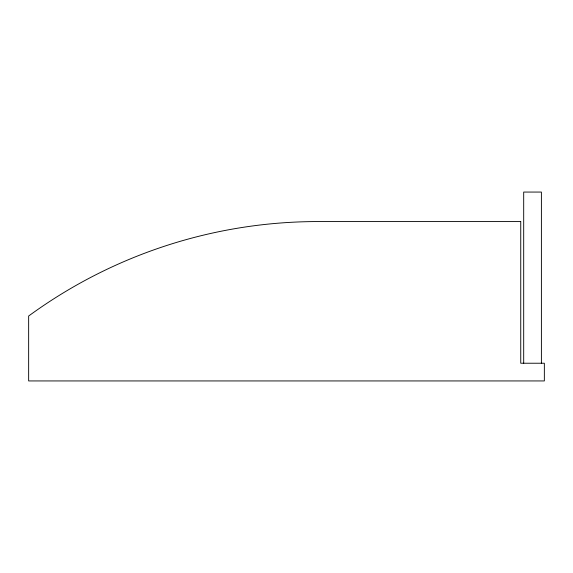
<?xml version="1.0" encoding="UTF-8"?>
<svg xmlns="http://www.w3.org/2000/svg" width="573" height="573" viewBox="0 0 573 573"><rect width="100%" height="100%" fill="white"/><g stroke="black" fill="none" stroke-linecap="round" stroke-linejoin="round"><path stroke-width="0.86" d="M541.399 363.232L541.399 192.062L523.693 192.062L523.693 363.232M520.742 221.579L314.162 221.579A490.624 490.624 0 0 0 28.65 316.01L28.65 380.938L544.35 380.938L544.35 363.232L520.742 363.232L520.742 221.579"/></g></svg>
